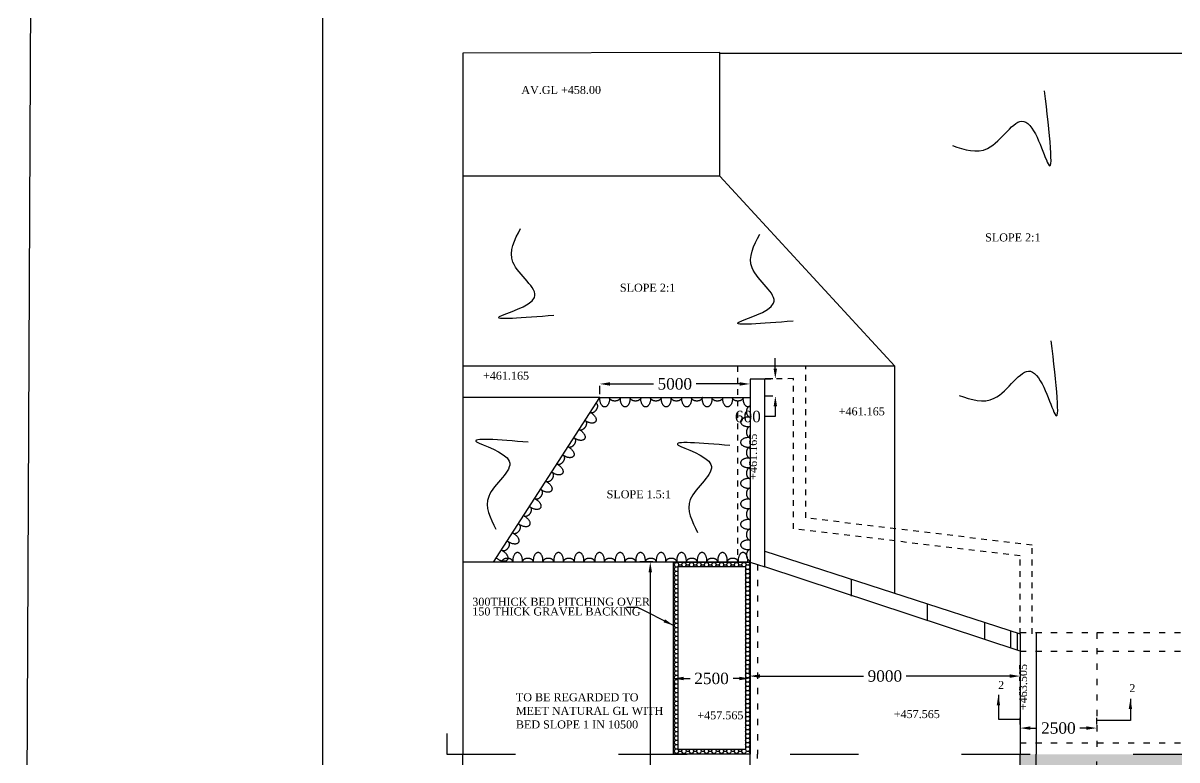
# Model space of a CAD drawing. Header units: inches. Extents: x 221.5 to 296.9, y 45.8 to 97.5.
# Drawn here: x 221.49 to 241.68, y 63.65 to 76.53 of the extents above; entities that cross this region are included whole.
import ezdxf

# ---------------------------------------------------------------- set-up
doc = ezdxf.new("R2010")
doc.units = ezdxf.units.IN
doc.header["$MEASUREMENT"] = 0
doc.linetypes.add('ACAD_ISO03W100', pattern=[30, 12, -18])
for name, color, linetype in [('DIMENSION', 7, 'Continuous'), ('DRAWING', 7, 'Continuous'), ('TEXT', 7, 'Continuous')]:
    doc.layers.add(name, color=color, linetype=linetype)
doc.styles.get("Standard").update_dxf_attribs({"font": 'TIMES_1.TTF', "height": 0.14})
doc.dimstyles.get("Standard").update_dxf_attribs({"dimtxt": 0.2, "dimasz": 0.18, "dimexe": 0.18, "dimexo": 0.0625, "dimgap": 0.09, "dimtad": 0, "dimtih": 1, "dimtoh": 1, "dimdec": 4, "dimzin": 0, "dimdsep": 46, "dimtxsty": 'Standard', "dimcen": 0.09, "dimadec": 0, "dimazin": 0, "dimtfac": 1, "dimtdec": 4, "dimtofl": 0, "dimtmove": 0, "dimatfit": 3, "dimfxl": 0, "dimtolj": 1, "dimtzin": 0, "dimarcsym": 0})
picture_1 = doc.add_image_def('image1.jpg', size_in_pixel=(7220, 4937))

# ---------------------------------------------------------------- blocks, each defined once
blk = doc.blocks.new('*D46')
at = {"layer": 'Defpoints', "color": 0, "transparency": 16777216}
for p in [(231.577, 70.255), (234.21, 70.255), (231.577, 70.224)]:
    blk.add_point(p, dxfattribs=at)
at = {"layer": 'DIMENSION', "color": 0, "lineweight": -2, "transparency": 16777216}
for p, q in [((231.577, 70.193), (231.577, 70.044)), ((231.757, 70.224), (232.52, 70.224)), ((234.03, 70.224), (233.266, 70.224)), ((234.21, 70.193), (234.21, 70.044))]:
    blk.add_line(p, q, dxfattribs=at)
at = {"layer": 'DIMENSION', "color": 0, "transparency": 16777216}
for points in [[(231.757, 70.254), (231.757, 70.194), (231.577, 70.224)], [(234.03, 70.254), (234.03, 70.194), (234.21, 70.224)]]:
    blk.add_solid(points, dxfattribs=at)
at = {"layer": 'DIMENSION', "color": 0, "transparency": 16777216, "insert": (232.893, 70.224), "char_height": 0.2, "attachment_point": 5}
blk.add_mtext('\\A1;5000', dxfattribs=at)
blk = doc.blocks.new('*D47')
at = {"layer": 'Defpoints', "color": 0, "transparency": 16777216}
for p in [(234.668, 70.312), (234.651, 70.013), (234.668, 70.013)]:
    blk.add_point(p, dxfattribs=at)
at = {"layer": 'DIMENSION', "color": 0, "lineweight": -2, "transparency": 16777216}
for p, q in [((234.651, 70.492), (234.651, 70.672)), ((234.606, 70.312), (234.471, 70.312)), ((234.606, 70.013), (234.471, 70.013)), ((234.651, 69.833), (234.651, 69.653)), ((234.651, 69.653), (234.471, 69.653))]:
    blk.add_line(p, q, dxfattribs=at)
at = {"layer": 'DIMENSION', "color": 0, "transparency": 16777216}
for points in [[(234.621, 70.492), (234.681, 70.492), (234.651, 70.312)], [(234.621, 69.833), (234.681, 69.833), (234.651, 70.013)]]:
    blk.add_solid(points, dxfattribs=at)
at = {"layer": 'DIMENSION', "color": 0, "transparency": 16777216, "insert": (234.171, 69.653), "char_height": 0.2, "attachment_point": 5}
blk.add_mtext('\\A1;600', dxfattribs=at)
blk = doc.blocks.new('*D48')
at = {"layer": 'Defpoints', "color": 0, "transparency": 16777216}
for p in [(232.869, 65.093), (234.202, 65.108), (234.202, 65.074)]:
    blk.add_point(p, dxfattribs=at)
at = {"layer": 'DIMENSION', "color": 0, "lineweight": -2, "transparency": 16777216}
for p, q in [((232.869, 65.03), (232.869, 64.894)), ((233.049, 65.074), (233.159, 65.074)), ((234.022, 65.074), (233.913, 65.074)), ((234.202, 65.045), (234.202, 64.894))]:
    blk.add_line(p, q, dxfattribs=at)
at = {"layer": 'DIMENSION', "color": 0, "transparency": 16777216}
for points in [[(233.049, 65.104), (233.049, 65.044), (232.869, 65.074)], [(234.022, 65.104), (234.022, 65.044), (234.202, 65.074)]]:
    blk.add_solid(points, dxfattribs=at)
at = {"layer": 'DIMENSION', "color": 0, "transparency": 16777216, "insert": (233.536, 65.074), "char_height": 0.2, "attachment_point": 5}
blk.add_mtext('\\A1;2500', dxfattribs=at)
blk = doc.blocks.new('*D49')
at = {"layer": 'Defpoints', "color": 0, "transparency": 16777216}
for p in [(232.569, 67.111), (232.464, 60.32), (232.569, 60.32)]:
    blk.add_point(p, dxfattribs=at)
at = {"layer": 'DIMENSION', "color": 0, "lineweight": -2, "transparency": 16777216}
for p, q in [((232.507, 67.111), (232.284, 67.111)), ((232.464, 66.931), (232.464, 63.32)), ((232.464, 60.5), (232.464, 62.936)), ((232.506, 60.32), (232.284, 60.32))]:
    blk.add_line(p, q, dxfattribs=at)
at = {"layer": 'DIMENSION', "color": 0, "transparency": 16777216}
for points in [[(232.434, 66.931), (232.494, 66.931), (232.464, 67.111)], [(232.434, 60.5), (232.494, 60.5), (232.464, 60.32)]]:
    blk.add_solid(points, dxfattribs=at)
at = {"layer": 'DIMENSION', "color": 0, "transparency": 16777216, "insert": (232.464, 63.128), "char_height": 0.2, "attachment_point": 5}
blk.add_mtext('\\A1;12500', dxfattribs=at)
blk = doc.blocks.new('*D50')
at = {"layer": 'Defpoints', "color": 0, "transparency": 16777216}
for p in [(234.202, 65.078), (238.932, 65.116), (238.932, 65.116)]:
    blk.add_point(p, dxfattribs=at)
at = {"layer": 'DIMENSION', "color": 0, "lineweight": -2, "transparency": 16777216}
for p, q in [((234.202, 65.14), (234.202, 65.296)), ((238.932, 65.178), (238.932, 65.296)), ((234.382, 65.116), (236.193, 65.116)), ((238.752, 65.116), (236.941, 65.116))]:
    blk.add_line(p, q, dxfattribs=at)
at = {"layer": 'DIMENSION', "color": 0, "transparency": 16777216}
for points in [[(234.382, 65.146), (234.382, 65.086), (234.202, 65.116)], [(238.752, 65.146), (238.752, 65.086), (238.932, 65.116)]]:
    blk.add_solid(points, dxfattribs=at)
at = {"layer": 'DIMENSION', "color": 0, "transparency": 16777216, "insert": (236.567, 65.116), "char_height": 0.2, "attachment_point": 5}
blk.add_mtext('\\A1;9000', dxfattribs=at)
blk = doc.blocks.new('*D51')
at = {"layer": 'Defpoints', "color": 0, "transparency": 16777216}
for p in [(238.932, 64.207), (240.272, 64.207), (240.272, 64.207)]:
    blk.add_point(p, dxfattribs=at)
at = {"layer": 'DIMENSION', "color": 0, "lineweight": -2, "transparency": 16777216}
for p, q in [((238.932, 64.27), (238.932, 64.387)), ((240.272, 64.27), (240.272, 64.387)), ((239.112, 64.207), (239.225, 64.207)), ((240.092, 64.207), (239.979, 64.207))]:
    blk.add_line(p, q, dxfattribs=at)
at = {"layer": 'DIMENSION', "color": 0, "transparency": 16777216}
for points in [[(239.112, 64.237), (239.112, 64.177), (238.932, 64.207)], [(240.092, 64.237), (240.092, 64.177), (240.272, 64.207)]]:
    blk.add_solid(points, dxfattribs=at)
at = {"layer": 'DIMENSION', "color": 0, "transparency": 16777216, "insert": (239.602, 64.207), "char_height": 0.2, "attachment_point": 5}
blk.add_mtext('\\A1;2500', dxfattribs=at)

msp = doc.modelspace()

# ---------------------------------------------------------------- hatches: boundary and pattern name
at = {"layer": 'DRAWING'}
h = msp.add_hatch(dxfattribs=at)
h.set_pattern_fill('AR-CONC', color=256, scale=0.05, style=0)
h.set_pattern_definition([(50, (0, 0), (0.3586301, -0.03137607), [0.0375, -0.4125]), (355, (0, 0), (-0.06937567, 0.37609607), [0.03, -0.33]), (100.4514, (0.0299, -0.0026), (0.2892547, 0.34471977), [0.0318701, -0.35057106]), (46.1842, (0, 0.1), (0.5336205, -0.0827595), [0.05625, -0.61875]), (96.6356, (0.04447, 0.0931), (0.4673314, 0.4870589), [0.0478051, -0.5258565]), (351.1842, (0, 0.1), (0.467331, 0.4870593), [0.045, -0.495]), (21, (0.05, 0.075), (0.29845353, -0.20130945), [0.0375, -0.4125]), (326, (0.05, 0.075), (0.12165767, 0.362575), [0.03, -0.33]), (71.4514, (0.07487, 0.05822), (0.4201113, 0.16126525), [0.0318701, -0.35057106]), (37.5, (0, 0), (0.00607993, 0.16644693), [0, -0.326, 0, -0.335, 0, -0.33125]), (7.5, (0, 0), (0.13153477, 0.19720586), [0, -0.191, 0, -0.3185, 0, -0.12625]), (327.5, (-0.1115, 0), (0.26691122, -0.011277436), [0, -0.125, 0, -0.39, 0, -0.5175]), (317.5, (-0.1615, 0), (0.29159308, 0.0500525), [0, -0.1625, 0, -0.259, 0, -0.3675])])
h.paths.add_polyline_path([(238.93173, 61.64773), (234.47003, 60.19862), (234.47003, 57.19182), (234.97017, 57.18318), (234.97017, 59.8083), (238.93173, 60.28427)])
h.paths.add_polyline_path([(238.93173, 61.64773), (238.93173, 61.94577), (234.47003, 60.47513), (234.47003, 60.19862)])
h.paths.add_polyline_path([(234.47003, 60.47513), (234.20989, 60.38954), (234.20989, 57.19182), (234.47003, 57.19182)])
h.paths.add_polyline_path([(240.27163, 61.94577), (239.21112, 61.94577), (239.21112, 61.62455), (240.27163, 61.62455)])
h.paths.add_polyline_path([(239.21112, 61.94577), (238.93173, 61.94577), (238.93173, 61.64773), (238.93173, 61.62455), (239.21112, 61.62455)])
h.paths.add_polyline_path([(255.06076, 61.94577), (240.27163, 61.94577), (240.27163, 61.62455), (255.06076, 61.62455)])
h.paths.add_polyline_path([(255.06076, 63.7501), (240.27163, 63.7501), (240.27163, 63.55043), (255.06076, 63.55043)])
h.paths.add_polyline_path([(240.27163, 63.7501), (239.21112, 63.7501), (239.21112, 63.55043), (240.27163, 63.55043)])
h.paths.add_polyline_path([(239.21112, 63.7501), (238.93173, 63.7501), (238.93173, 63.55043), (239.21112, 63.55043)])

# ---------------------------------------------------------------- linework, layer by layer
at = {"layer": 'DIMENSION'}
msp.add_lwpolyline([(226.739, 96.58644), (292.83485, 96.58644), (292.83485, 48.2), (226.739, 48.2)], close=True, dxfattribs=at)
at = {"layer": 'DRAWING', "linetype": 'ACAD_ISO03W100', "ltscale": 0.005}
for p, q in [((235.18315, 67.88082), (235.18315, 70.53372)), ((239.1447, 67.40486), (235.18315, 67.88082)), ((239.1447, 65.85247), (239.1447, 67.40486))]:
    msp.add_line(p, q, dxfattribs=at)
at = {"layer": 'DRAWING'}
for p, q in [((232.86927, 63.7501), (232.86927, 67.11066)), ((232.86927, 67.11066), (234.211, 67.11066)), ((232.86927, 67.06284), (232.88125, 67.06284)), ((232.88125, 67.06284), (232.90312, 67.10073)), ((232.90312, 67.02495), (232.88125, 67.06284)), ((232.88125, 66.98707), (232.90312, 67.02495)), ((232.90312, 67.10073), (232.89739, 67.11066)), ((232.90312, 67.10073), (232.94687, 67.10073)), ((232.90312, 67.02495), (232.94687, 67.02495)), ((232.94687, 67.10073), (232.95261, 67.11066)), ((232.96875, 67.06284), (232.94687, 67.10073)), ((232.94687, 67.02495), (232.9495, 67.0295)), ((232.9495, 67.02041), (232.94687, 67.02495)), ((232.95004, 67.03044), (232.96875, 67.06284)), ((232.96875, 67.06284), (233.0125, 67.06284)), ((233.0125, 67.06284), (233.03437, 67.10073)), ((233.03121, 67.03044), (233.0125, 67.06284)), ((233.03437, 67.10073), (233.02864, 67.11066)), ((233.03438, 67.10073), (233.07812, 67.10073)), ((233.07812, 67.10073), (233.08386, 67.11066)), ((233.1, 67.06284), (233.07812, 67.10073)), ((233.08129, 67.03044), (233.1, 67.06284)), ((233.1, 67.06284), (233.14375, 67.06284)), ((233.14375, 67.06284), (233.16562, 67.10073)), ((233.16246, 67.03044), (233.14375, 67.06284)), ((233.16562, 67.10073), (233.15989, 67.11066)), ((233.16562, 67.10073), (233.20937, 67.10073)), ((233.20937, 67.10073), (233.21511, 67.11066)), ((233.23125, 67.06284), (233.20937, 67.10073)), ((233.21254, 67.03044), (233.23125, 67.06284)), ((233.23125, 67.06284), (233.275, 67.06284)), ((233.275, 67.06284), (233.29687, 67.10073)), ((233.29371, 67.03044), (233.275, 67.06284)), ((233.29687, 67.10073), (233.29114, 67.11066)), ((233.29687, 67.10073), (233.34062, 67.10073)), ((233.34062, 67.10073), (233.34636, 67.11066)), ((233.3625, 67.06284), (233.34062, 67.10073)), ((233.34379, 67.03044), (233.3625, 67.06284)), ((233.3625, 67.06284), (233.40625, 67.06284)), ((233.40625, 67.06284), (233.42812, 67.10073)), ((233.42496, 67.03044), (233.40625, 67.06284)), ((233.42812, 67.10073), (233.42239, 67.11066)), ((233.42812, 67.10073), (233.47187, 67.10073)), ((233.47187, 67.10073), (233.47761, 67.11066)), ((233.49375, 67.06284), (233.47187, 67.10073)), ((233.47504, 67.03044), (233.49375, 67.06284)), ((233.49375, 67.06284), (233.5375, 67.06284)), ((233.5375, 67.06284), (233.55937, 67.10073)), ((233.55621, 67.03044), (233.5375, 67.06284)), ((233.55937, 67.10073), (233.55364, 67.11066)), ((233.55937, 67.10073), (233.60312, 67.10073)), ((233.60312, 67.10073), (233.60886, 67.11066)), ((233.625, 67.06284), (233.60312, 67.10073)), ((233.60629, 67.03044), (233.625, 67.06284)), ((233.625, 67.06284), (233.66875, 67.06284)), ((233.66875, 67.06284), (233.69062, 67.10073)), ((233.68746, 67.03044), (233.66875, 67.06284)), ((233.69062, 67.10073), (233.68489, 67.11066)), ((233.69062, 67.10073), (233.73437, 67.10073)), ((233.73437, 67.10073), (233.74011, 67.11066)), ((233.75625, 67.06284), (233.73437, 67.10073)), ((233.73754, 67.03044), (233.75625, 67.06284)), ((233.75625, 67.06284), (233.8, 67.06284)), ((233.8, 67.06284), (233.82187, 67.10073)), ((233.81871, 67.03044), (233.8, 67.06284)), ((233.82187, 67.10073), (233.81614, 67.11066)), ((233.82187, 67.10073), (233.86562, 67.10073)), ((233.86562, 67.10073), (233.87136, 67.11066)), ((233.8875, 67.06284), (233.86562, 67.10073)), ((233.86879, 67.03044), (233.8875, 67.06284)), ((233.8875, 67.06284), (233.93125, 67.06284)), ((233.93125, 67.06284), (233.95312, 67.10073)), ((233.94996, 67.03044), (233.93125, 67.06284)), ((233.95312, 67.10073), (233.94739, 67.11066)), ((233.95312, 67.10073), (233.99687, 67.10073)), ((233.99687, 67.10073), (234.00261, 67.11066)), ((234.01875, 67.06284), (233.99687, 67.10073)), ((234.00004, 67.03044), (234.01875, 67.06284)), ((234.01875, 67.06284), (234.0625, 67.06284)), ((234.0625, 67.06284), (234.08437, 67.10073)), ((234.08121, 67.03044), (234.0625, 67.06284)), ((234.08437, 67.10073), (234.07864, 67.11066)), ((234.08437, 67.10073), (234.12812, 67.10073)), ((234.12812, 67.10073), (234.13386, 67.11066)), ((234.15, 67.06284), (234.12812, 67.10073)), ((234.13078, 67.02955), (234.15, 67.06284)), ((234.15, 66.98706), (234.13078, 67.02035)), ((234.15, 67.06284), (234.19375, 67.06284)), ((234.19375, 67.06284), (234.211, 67.09273)), ((234.211, 67.03295), (234.19375, 67.06284)), ((234.19375, 66.98707), (234.211, 67.01695)), ((234.211, 67.10873), (234.20989, 67.11066)), ((234.211, 67.11066), (234.211, 63.7501)), ((232.86927, 66.98706), (232.88125, 66.98706)), ((232.86927, 66.91129), (232.88125, 66.91129)), ((232.86927, 66.83551), (232.88125, 66.83551)), ((232.90312, 66.94918), (232.88125, 66.98706)), ((232.88125, 66.91129), (232.90312, 66.94918)), ((232.90312, 66.8734), (232.88125, 66.91129)), ((232.88125, 66.83551), (232.90312, 66.8734)), ((232.90312, 66.79762), (232.88125, 66.83551)), ((232.88125, 66.75973), (232.90312, 66.79762)), ((232.90312, 66.94918), (232.94687, 66.94918)), ((232.90312, 66.8734), (232.94687, 66.8734)), ((232.90312, 66.79762), (232.94687, 66.79762)), ((232.94687, 66.94918), (232.9495, 66.95372)), ((232.9495, 66.94463), (232.94687, 66.94918)), ((232.94687, 66.8734), (232.9495, 66.87794)), ((232.9495, 66.86886), (232.94687, 66.8734)), ((232.94687, 66.79762), (232.9495, 66.80216)), ((232.9495, 66.79308), (232.94687, 66.79762)), ((234.13078, 66.95378), (234.15, 66.98707)), ((234.15, 66.91129), (234.13078, 66.94458)), ((234.13078, 66.878), (234.15, 66.91129)), ((234.15, 66.83551), (234.13078, 66.8688)), ((234.13078, 66.80222), (234.15, 66.83551)), ((234.15, 66.98706), (234.19375, 66.98706)), ((234.15, 66.91129), (234.19375, 66.91129)), ((234.15, 66.83551), (234.19375, 66.83551)), ((234.211, 66.95718), (234.19375, 66.98706)), ((234.19375, 66.91129), (234.211, 66.94118)), ((234.211, 66.8814), (234.19375, 66.91129)), ((234.19375, 66.83551), (234.211, 66.8654)), ((234.211, 66.80562), (234.19375, 66.83551)), ((232.86927, 66.75973), (232.88125, 66.75973)), ((232.86927, 66.68396), (232.88125, 66.68396)), ((232.86927, 66.60818), (232.88125, 66.60818)), ((232.90312, 66.72184), (232.88125, 66.75973)), ((232.88125, 66.68396), (232.90312, 66.72185)), ((232.90312, 66.64607), (232.88125, 66.68396)), ((232.88125, 66.60818), (232.90312, 66.64607)), ((232.90312, 66.57029), (232.88125, 66.60818)), ((232.90312, 66.72184), (232.94687, 66.72184)), ((232.90312, 66.64607), (232.94687, 66.64607)), ((232.94687, 66.72185), (232.9495, 66.72639)), ((232.9495, 66.7173), (232.94687, 66.72184)), ((232.94687, 66.64607), (232.9495, 66.65061)), ((232.9495, 66.64152), (232.94687, 66.64607)), ((234.15, 66.75973), (234.13078, 66.79302)), ((234.13078, 66.72645), (234.15, 66.75973)), ((234.15, 66.68396), (234.13078, 66.71724)), ((234.13078, 66.65067), (234.15, 66.68396)), ((234.15, 66.60818), (234.13078, 66.64147)), ((234.13078, 66.57489), (234.15, 66.60818)), ((234.15, 66.75973), (234.19375, 66.75973)), ((234.15, 66.68396), (234.19375, 66.68396)), ((234.15, 66.60818), (234.19375, 66.60818)), ((234.19375, 66.75973), (234.211, 66.78962)), ((234.211, 66.72984), (234.19375, 66.75973)), ((234.19375, 66.68396), (234.211, 66.71384)), ((234.211, 66.65407), (234.19375, 66.68396)), ((234.19375, 66.60818), (234.211, 66.63807)), ((234.211, 66.57829), (234.19375, 66.60818)), ((232.86927, 66.5324), (232.88125, 66.5324)), ((232.86927, 66.45662), (232.88125, 66.45662)), ((232.88125, 66.5324), (232.90312, 66.57029)), ((232.90312, 66.49451), (232.88125, 66.5324)), ((232.88125, 66.45662), (232.90312, 66.49451)), ((232.90312, 66.41874), (232.88125, 66.45662)), ((232.88125, 66.38085), (232.90312, 66.41874)), ((232.90312, 66.57029), (232.94687, 66.57029)), ((232.90312, 66.49451), (232.94687, 66.49451)), ((232.90312, 66.41874), (232.94687, 66.41874)), ((232.94687, 66.57029), (232.9495, 66.57483)), ((232.9495, 66.56575), (232.94687, 66.57029)), ((232.94687, 66.49451), (232.9495, 66.49906)), ((232.9495, 66.48997), (232.94687, 66.49451)), ((232.94687, 66.41874), (232.9495, 66.42328)), ((232.9495, 66.41419), (232.94687, 66.41874)), ((234.15, 66.5324), (234.13078, 66.56569)), ((234.13078, 66.49911), (234.15, 66.5324)), ((234.15, 66.45662), (234.13078, 66.48991)), ((234.13078, 66.42334), (234.15, 66.45662)), ((234.15, 66.38085), (234.13078, 66.41413)), ((234.15, 66.5324), (234.19375, 66.5324)), ((234.15, 66.45662), (234.19375, 66.45662)), ((234.19375, 66.5324), (234.211, 66.56229)), ((234.211, 66.50251), (234.19375, 66.5324)), ((234.19375, 66.45662), (234.211, 66.48651)), ((234.211, 66.42674), (234.19375, 66.45662)), ((234.19375, 66.38085), (234.211, 66.41073)), ((232.86927, 66.38085), (232.88125, 66.38085)), ((232.86927, 66.30507), (232.88125, 66.30507)), ((232.86927, 66.22929), (232.88125, 66.22929)), ((232.90312, 66.34296), (232.88125, 66.38085)), ((232.88125, 66.30507), (232.90312, 66.34296)), ((232.90312, 66.26718), (232.88125, 66.30507)), ((232.88125, 66.22929), (232.90312, 66.26718)), ((232.90312, 66.1914), (232.88125, 66.22929)), ((232.90312, 66.34296), (232.94687, 66.34296)), ((232.90312, 66.26718), (232.94687, 66.26718)), ((232.94687, 66.34296), (232.9495, 66.3475)), ((232.9495, 66.33842), (232.94687, 66.34296)), ((232.94687, 66.26718), (232.9495, 66.27172)), ((232.9495, 66.26264), (232.94687, 66.26718)), ((232.94687, 66.1914), (232.9495, 66.19595)), ((234.13078, 66.34756), (234.15, 66.38085)), ((234.15, 66.30507), (234.13078, 66.33836)), ((234.13078, 66.27178), (234.15, 66.30507)), ((234.15, 66.22929), (234.13078, 66.26258)), ((234.13078, 66.196), (234.15, 66.22929)), ((234.15, 66.38085), (234.19375, 66.38085)), ((234.15, 66.30507), (234.19375, 66.30507)), ((234.15, 66.22929), (234.19375, 66.22929)), ((234.211, 66.35096), (234.19375, 66.38085)), ((234.19375, 66.30507), (234.211, 66.33496)), ((234.211, 66.27518), (234.19375, 66.30507)), ((234.19375, 66.22929), (234.211, 66.25918)), ((234.211, 66.1994), (234.19375, 66.22929)), ((232.86927, 66.15352), (232.88125, 66.15352)), ((232.86927, 66.07774), (232.88125, 66.07774)), ((232.86927, 66.00196), (232.88125, 66.00196)), ((232.88125, 66.15352), (232.90312, 66.1914)), ((232.90312, 66.11563), (232.88125, 66.15352)), ((232.88125, 66.07774), (232.90312, 66.11563)), ((232.90312, 66.03985), (232.88125, 66.07774)), ((232.88125, 66.00196), (232.90312, 66.03985)), ((232.90312, 65.96407), (232.88125, 66.00196)), ((232.90312, 66.1914), (232.94687, 66.1914)), ((232.90312, 66.11563), (232.94687, 66.11563)), ((232.90312, 66.03985), (232.94687, 66.03985)), ((232.9495, 66.18686), (232.94687, 66.1914)), ((232.94687, 66.11563), (232.9495, 66.12017)), ((232.9495, 66.11108), (232.94687, 66.11563)), ((232.94687, 66.03985), (232.9495, 66.04439)), ((232.9495, 66.03531), (232.94687, 66.03985)), ((234.15, 66.15352), (234.13078, 66.1868)), ((234.13078, 66.12023), (234.15, 66.15352)), ((234.15, 66.07774), (234.13078, 66.11103)), ((234.13078, 66.04445), (234.15, 66.07774)), ((234.15, 66.00196), (234.13078, 66.03525)), ((234.13078, 65.96867), (234.15, 66.00196)), ((234.15, 66.15352), (234.19375, 66.15352)), ((234.15, 66.07774), (234.19375, 66.07774)), ((234.15, 66.00196), (234.19375, 66.00196)), ((234.19375, 66.15352), (234.211, 66.1834)), ((234.211, 66.12363), (234.19375, 66.15352)), ((234.19375, 66.07774), (234.211, 66.10763)), ((234.211, 66.04785), (234.19375, 66.07774)), ((234.19375, 66.00196), (234.211, 66.03185)), ((234.211, 65.97207), (234.19375, 66.00196)), ((232.86927, 65.92618), (232.88125, 65.92618)), ((232.86927, 65.85041), (232.88125, 65.85041)), ((232.88125, 65.92618), (232.90312, 65.96407)), ((232.90312, 65.88829), (232.88125, 65.92618)), ((232.88125, 65.85041), (232.90312, 65.8883)), ((232.90312, 65.81252), (232.88125, 65.85041)), ((232.88125, 65.77463), (232.90312, 65.81252)), ((232.90312, 65.96407), (232.94687, 65.96407)), ((232.90312, 65.88829), (232.94687, 65.88829)), ((232.90312, 65.81252), (232.94687, 65.81252)), ((232.94687, 65.96407), (232.9495, 65.96862)), ((232.9495, 65.95953), (232.94687, 65.96407)), ((232.94687, 65.8883), (232.9495, 65.89284)), ((232.9495, 65.88375), (232.94687, 65.88829)), ((232.94687, 65.81252), (232.9495, 65.81706)), ((232.9495, 65.80797), (232.94687, 65.81252)), ((234.15, 65.92618), (234.13078, 65.95947)), ((234.13078, 65.8929), (234.15, 65.92618)), ((234.15, 65.85041), (234.13078, 65.88369)), ((234.13078, 65.81712), (234.15, 65.85041)), ((234.15, 65.77463), (234.13078, 65.80792)), ((234.15, 65.92618), (234.19375, 65.92618)), ((234.15, 65.85041), (234.19375, 65.85041)), ((234.19375, 65.92618), (234.211, 65.95607)), ((234.211, 65.8963), (234.19375, 65.92618)), ((234.19375, 65.85041), (234.211, 65.88029)), ((234.211, 65.82052), (234.19375, 65.85041)), ((234.19375, 65.77463), (234.211, 65.80452)), ((232.86927, 65.77463), (232.88125, 65.77463)), ((232.86927, 65.69885), (232.88125, 65.69885)), ((232.86927, 65.62307), (232.88125, 65.62307)), ((232.90312, 65.73674), (232.88125, 65.77463)), ((232.88125, 65.69885), (232.90312, 65.73674)), ((232.90312, 65.66096), (232.88125, 65.69885)), ((232.88125, 65.62308), (232.90312, 65.66096)), ((232.90312, 65.58519), (232.88125, 65.62307)), ((232.90312, 65.73674), (232.94687, 65.73674)), ((232.90312, 65.66096), (232.94687, 65.66096)), ((232.94687, 65.73674), (232.9495, 65.74128)), ((232.9495, 65.7322), (232.94687, 65.73674)), ((232.94687, 65.66096), (232.9495, 65.66551)), ((232.9495, 65.65642), (232.94687, 65.66096)), ((232.94687, 65.58519), (232.9495, 65.58973)), ((234.13078, 65.74134), (234.15, 65.77463)), ((234.15, 65.69885), (234.13078, 65.73214)), ((234.13078, 65.66556), (234.15, 65.69885)), ((234.15, 65.62307), (234.13078, 65.65636)), ((234.13078, 65.58979), (234.15, 65.62308)), ((234.15, 65.77463), (234.19375, 65.77463)), ((234.15, 65.69885), (234.19375, 65.69885)), ((234.15, 65.62307), (234.19375, 65.62307)), ((234.211, 65.74474), (234.19375, 65.77463)), ((234.19375, 65.69885), (234.211, 65.72874)), ((234.211, 65.66896), (234.19375, 65.69885)), ((234.19375, 65.62308), (234.211, 65.65296)), ((234.211, 65.59319), (234.19375, 65.62307)), ((232.86927, 65.5473), (232.88125, 65.5473)), ((232.86927, 65.47152), (232.88125, 65.47152)), ((232.86927, 65.39574), (232.88125, 65.39574)), ((232.88125, 65.5473), (232.90312, 65.58519)), ((232.90312, 65.50941), (232.88125, 65.5473)), ((232.88125, 65.47152), (232.90312, 65.50941)), ((232.90312, 65.43363), (232.88125, 65.47152)), ((232.88125, 65.39574), (232.90312, 65.43363)), ((232.90312, 65.35785), (232.88125, 65.39574)), ((232.90312, 65.58519), (232.94687, 65.58519)), ((232.90312, 65.50941), (232.94687, 65.50941)), ((232.90312, 65.43363), (232.94687, 65.43363)), ((232.9495, 65.58064), (232.94687, 65.58519)), ((232.94687, 65.50941), (232.9495, 65.51395)), ((232.9495, 65.50487), (232.94687, 65.50941)), ((232.94687, 65.43363), (232.9495, 65.43817)), ((232.9495, 65.42909), (232.94687, 65.43363)), ((234.15, 65.5473), (234.13078, 65.58059)), ((234.13078, 65.51401), (234.15, 65.5473)), ((234.15, 65.47152), (234.13078, 65.50481)), ((234.13078, 65.43823), (234.15, 65.47152)), ((234.15, 65.39574), (234.13078, 65.42903)), ((234.13078, 65.36246), (234.15, 65.39574)), ((234.15, 65.5473), (234.19375, 65.5473)), ((234.15, 65.47152), (234.19375, 65.47152)), ((234.15, 65.39574), (234.19375, 65.39574)), ((234.19375, 65.5473), (234.211, 65.57719)), ((234.211, 65.51741), (234.19375, 65.5473)), ((234.19375, 65.47152), (234.211, 65.50141)), ((234.211, 65.44163), (234.19375, 65.47152)), ((234.19375, 65.39574), (234.211, 65.42563)), ((234.211, 65.36585), (234.19375, 65.39574)), ((232.86927, 65.31997), (232.88125, 65.31997)), ((232.86927, 65.24419), (232.88125, 65.24419)), ((232.88125, 65.31997), (232.90312, 65.35786)), ((232.90312, 65.28208), (232.88125, 65.31997)), ((232.88125, 65.24419), (232.90312, 65.28208)), ((232.90312, 65.2063), (232.88125, 65.24419)), ((232.88125, 65.16841), (232.90312, 65.2063)), ((232.90312, 65.35785), (232.94687, 65.35785)), ((232.90312, 65.28208), (232.94687, 65.28208)), ((232.90312, 65.2063), (232.94687, 65.2063)), ((232.94687, 65.35786), (232.9495, 65.3624)), ((232.9495, 65.35331), (232.94687, 65.35785)), ((232.94687, 65.28208), (232.9495, 65.28662)), ((232.9495, 65.27753), (232.94687, 65.28208)), ((232.94687, 65.2063), (232.9495, 65.21084)), ((232.9495, 65.20176), (232.94687, 65.2063)), ((234.15, 65.31997), (234.13078, 65.35325)), ((234.13078, 65.28668), (234.15, 65.31997)), ((234.15, 65.24419), (234.13078, 65.27748)), ((234.13078, 65.2109), (234.15, 65.24419)), ((234.15, 65.16841), (234.13078, 65.2017)), ((234.15, 65.31997), (234.19375, 65.31997)), ((234.15, 65.24419), (234.19375, 65.24419)), ((234.19375, 65.31997), (234.211, 65.34985)), ((234.211, 65.29008), (234.19375, 65.31997)), ((234.19375, 65.24419), (234.211, 65.27408)), ((234.211, 65.2143), (234.19375, 65.24419)), ((234.19375, 65.16841), (234.211, 65.1983)), ((232.86927, 65.16841), (232.88125, 65.16841)), ((232.86927, 65.09263), (232.88125, 65.09263)), ((232.86927, 65.01686), (232.88125, 65.01686)), ((232.90312, 65.13052), (232.88125, 65.16841)), ((232.88125, 65.09263), (232.90312, 65.13052)), ((232.90312, 65.05475), (232.88125, 65.09263)), ((232.88125, 65.01686), (232.90312, 65.05475)), ((232.90312, 64.97897), (232.88125, 65.01686)), ((232.90312, 65.13052), (232.94687, 65.13052)), ((232.90312, 65.05475), (232.94687, 65.05475)), ((232.94687, 65.13052), (232.9495, 65.13507)), ((232.9495, 65.12598), (232.94687, 65.13052)), ((232.94687, 65.05475), (232.9495, 65.05929)), ((232.9495, 65.0502), (232.94687, 65.05475)), ((232.94687, 64.97897), (232.9495, 64.98351)), ((234.13078, 65.13512), (234.15, 65.16841)), ((234.15, 65.09263), (234.13078, 65.12592)), ((234.13078, 65.05935), (234.15, 65.09263)), ((234.15, 65.01686), (234.13078, 65.05014)), ((234.13078, 64.98357), (234.15, 65.01686)), ((234.15, 65.16841), (234.19375, 65.16841)), ((234.15, 65.09263), (234.19375, 65.09263)), ((234.15, 65.01686), (234.19375, 65.01686)), ((234.211, 65.13852), (234.19375, 65.16841)), ((234.19375, 65.09263), (234.211, 65.12252)), ((234.211, 65.06275), (234.19375, 65.09263)), ((234.19375, 65.01686), (234.211, 65.04674)), ((234.211, 64.98697), (234.19375, 65.01686)), ((232.86927, 64.94108), (232.88125, 64.94108)), ((232.86927, 64.8653), (232.88125, 64.8653)), ((232.86927, 64.78953), (232.88125, 64.78953)), ((232.88125, 64.94108), (232.90312, 64.97897)), ((232.90312, 64.90319), (232.88125, 64.94108)), ((232.88125, 64.8653), (232.90312, 64.90319)), ((232.90312, 64.82741), (232.88125, 64.8653)), ((232.88125, 64.78953), (232.90312, 64.82741)), ((232.90312, 64.75164), (232.88125, 64.78953)), ((232.90312, 64.97897), (232.94687, 64.97897)), ((232.90312, 64.90319), (232.94687, 64.90319)), ((232.90312, 64.82741), (232.94687, 64.82741)), ((232.9495, 64.97443), (232.94687, 64.97897)), ((232.94687, 64.90319), (232.9495, 64.90773)), ((232.9495, 64.89865), (232.94687, 64.90319)), ((232.94687, 64.82741), (232.9495, 64.83196)), ((232.9495, 64.82287), (232.94687, 64.82741)), ((234.15, 64.94108), (234.13078, 64.97437)), ((234.13078, 64.90779), (234.15, 64.94108)), ((234.15, 64.8653), (234.13078, 64.89859)), ((234.13078, 64.83201), (234.15, 64.8653)), ((234.15, 64.78953), (234.13078, 64.82281)), ((234.13078, 64.75624), (234.15, 64.78953)), ((234.15, 64.94108), (234.19375, 64.94108)), ((234.15, 64.8653), (234.19375, 64.8653)), ((234.15, 64.78953), (234.19375, 64.78953)), ((234.19375, 64.94108), (234.211, 64.97097)), ((234.211, 64.91119), (234.19375, 64.94108)), ((234.19375, 64.8653), (234.211, 64.89519)), ((234.211, 64.83541), (234.19375, 64.8653)), ((234.19375, 64.78953), (234.211, 64.81941)), ((234.211, 64.75964), (234.19375, 64.78953)), ((232.86927, 64.71375), (232.88125, 64.71375)), ((232.86927, 64.63797), (232.88125, 64.63797)), ((232.88125, 64.71375), (232.90312, 64.75164)), ((232.90312, 64.67586), (232.88125, 64.71375)), ((232.88125, 64.63797), (232.90312, 64.67586)), ((232.90312, 64.60008), (232.88125, 64.63797)), ((232.88125, 64.56219), (232.90312, 64.60008)), ((232.90312, 64.75164), (232.94687, 64.75164)), ((232.90312, 64.67586), (232.94687, 64.67586)), ((232.90312, 64.60008), (232.94687, 64.60008)), ((232.94687, 64.75164), (232.9495, 64.75618)), ((232.9495, 64.74709), (232.94687, 64.75164)), ((232.94687, 64.67586), (232.9495, 64.6804)), ((232.9495, 64.67132), (232.94687, 64.67586)), ((232.94687, 64.60008), (232.9495, 64.60463)), ((232.9495, 64.59554), (232.94687, 64.60008)), ((234.15, 64.71375), (234.13078, 64.74704)), ((234.13078, 64.68046), (234.15, 64.71375)), ((234.15, 64.63797), (234.13078, 64.67126)), ((234.13078, 64.60468), (234.15, 64.63797)), ((234.15, 64.56219), (234.13078, 64.59548)), ((234.15, 64.71375), (234.19375, 64.71375)), ((234.15, 64.63797), (234.19375, 64.63797)), ((234.19375, 64.71375), (234.211, 64.74364)), ((234.211, 64.68386), (234.19375, 64.71375)), ((234.19375, 64.63797), (234.211, 64.66786)), ((234.211, 64.60808), (234.19375, 64.63797)), ((234.19375, 64.56219), (234.211, 64.59208)), ((232.86927, 64.56219), (232.88125, 64.56219)), ((232.86927, 64.48642), (232.88125, 64.48642)), ((232.86927, 64.41064), (232.88125, 64.41064)), ((232.90312, 64.5243), (232.88125, 64.56219)), ((232.88125, 64.48642), (232.90312, 64.52431)), ((232.90312, 64.44853), (232.88125, 64.48642)), ((232.88125, 64.41064), (232.90312, 64.44853)), ((232.90312, 64.37275), (232.88125, 64.41064)), ((232.90312, 64.5243), (232.94687, 64.5243)), ((232.90312, 64.44853), (232.94687, 64.44853)), ((232.94687, 64.52431), (232.9495, 64.52885)), ((232.9495, 64.51976), (232.94687, 64.5243)), ((232.94687, 64.44853), (232.9495, 64.45307)), ((232.9495, 64.44398), (232.94687, 64.44853)), ((232.94687, 64.37275), (232.9495, 64.37729)), ((234.13078, 64.52891), (234.15, 64.56219)), ((234.15, 64.48642), (234.13078, 64.5197)), ((234.13078, 64.45313), (234.15, 64.48642)), ((234.15, 64.41064), (234.13078, 64.44393)), ((234.13078, 64.37735), (234.15, 64.41064)), ((234.15, 64.56219), (234.19375, 64.56219)), ((234.15, 64.48642), (234.19375, 64.48642)), ((234.15, 64.41064), (234.19375, 64.41064)), ((234.211, 64.53231), (234.19375, 64.56219)), ((234.19375, 64.48642), (234.211, 64.5163)), ((234.211, 64.45653), (234.19375, 64.48642)), ((234.19375, 64.41064), (234.211, 64.44053)), ((234.211, 64.38075), (234.19375, 64.41064)), ((232.86927, 64.33486), (232.88125, 64.33486)), ((232.86927, 64.25908), (232.88125, 64.25908)), ((232.86927, 64.18331), (232.88125, 64.18331)), ((232.88125, 64.33486), (232.90312, 64.37275)), ((232.90312, 64.29697), (232.88125, 64.33486)), ((232.88125, 64.25909), (232.90312, 64.29697)), ((232.90312, 64.2212), (232.88125, 64.25908)), ((232.88125, 64.18331), (232.90312, 64.2212)), ((232.90312, 64.14542), (232.88125, 64.18331)), ((232.90312, 64.37275), (232.94687, 64.37275)), ((232.90312, 64.29697), (232.94687, 64.29697)), ((232.90312, 64.2212), (232.94687, 64.2212)), ((232.9495, 64.36821), (232.94687, 64.37275)), ((232.94687, 64.29697), (232.9495, 64.30152)), ((232.9495, 64.29243), (232.94687, 64.29697)), ((232.94687, 64.2212), (232.9495, 64.22574)), ((232.9495, 64.21665), (232.94687, 64.2212)), ((234.15, 64.33486), (234.13078, 64.36815)), ((234.13078, 64.30157), (234.15, 64.33486)), ((234.15, 64.25908), (234.13078, 64.29237)), ((234.13078, 64.2258), (234.15, 64.25909)), ((234.15, 64.18331), (234.13078, 64.2166)), ((234.13078, 64.15002), (234.15, 64.18331)), ((234.15, 64.33486), (234.19375, 64.33486)), ((234.15, 64.25908), (234.19375, 64.25908)), ((234.15, 64.18331), (234.19375, 64.18331)), ((234.19375, 64.33486), (234.211, 64.36475)), ((234.211, 64.30497), (234.19375, 64.33486)), ((234.19375, 64.25909), (234.211, 64.28897)), ((234.211, 64.2292), (234.19375, 64.25908)), ((234.19375, 64.18331), (234.211, 64.2132)), ((234.211, 64.15342), (234.19375, 64.18331)), ((232.86927, 64.10753), (232.88125, 64.10753)), ((232.86927, 64.03175), (232.88125, 64.03175)), ((232.88125, 64.10753), (232.90312, 64.14542)), ((232.90312, 64.06964), (232.88125, 64.10753)), ((232.88125, 64.03175), (232.90312, 64.06964)), ((232.90312, 63.99386), (232.88125, 64.03175)), ((232.88125, 63.95598), (232.90312, 63.99387)), ((232.90312, 64.14542), (232.94687, 64.14542)), ((232.90312, 64.06964), (232.94687, 64.06964)), ((232.90312, 63.99386), (232.94687, 63.99386)), ((232.94687, 64.14542), (232.9495, 64.14996)), ((232.9495, 64.14088), (232.94687, 64.14542)), ((232.94687, 64.06964), (232.9495, 64.07418)), ((232.9495, 64.0651), (232.94687, 64.06964)), ((232.94687, 63.99387), (232.9495, 63.99841)), ((232.9495, 63.98932), (232.94687, 63.99386)), ((234.15, 64.10753), (234.13078, 64.14082)), ((234.13078, 64.07424), (234.15, 64.10753)), ((234.15, 64.03175), (234.13078, 64.06504)), ((234.13078, 63.99847), (234.15, 64.03175)), ((234.15, 63.95598), (234.13078, 63.98926)), ((234.15, 64.10753), (234.19375, 64.10753)), ((234.15, 64.03175), (234.19375, 64.03175)), ((234.19375, 64.10753), (234.211, 64.13742)), ((234.211, 64.07764), (234.19375, 64.10753)), ((234.19375, 64.03175), (234.211, 64.06164)), ((234.211, 64.00186), (234.19375, 64.03175)), ((234.19375, 63.95598), (234.211, 63.98586)), ((232.86927, 63.95598), (232.88125, 63.95598)), ((232.86927, 63.8802), (232.88125, 63.8802)), ((232.86927, 63.80442), (232.88125, 63.80442)), ((232.90312, 63.91809), (232.88125, 63.95598)), ((232.88125, 63.8802), (232.90312, 63.91809)), ((232.90312, 63.84231), (232.88125, 63.8802)), ((232.88125, 63.80442), (232.90312, 63.84231)), ((232.90312, 63.76653), (232.88125, 63.80442)), ((232.90312, 63.91809), (232.94687, 63.91809)), ((232.90312, 63.84231), (232.94687, 63.84231)), ((232.94687, 63.91809), (232.9495, 63.92263)), ((232.9495, 63.91354), (232.94687, 63.91809)), ((232.94687, 63.84231), (232.9495, 63.84685)), ((232.9495, 63.83777), (232.94687, 63.84231)), ((232.94687, 63.76653), (232.96875, 63.80442)), ((232.96875, 63.80442), (232.95379, 63.83033)), ((232.96875, 63.80442), (233.0125, 63.80442)), ((233.0125, 63.80442), (233.02745, 63.83033)), ((233.03437, 63.76653), (233.0125, 63.80442)), ((233.07812, 63.76653), (233.1, 63.80442)), ((233.1, 63.80442), (233.08504, 63.83033)), ((233.1, 63.80442), (233.14375, 63.80442)), ((233.14375, 63.80442), (233.1587, 63.83033)), ((233.16562, 63.76653), (233.14375, 63.80442)), ((233.20937, 63.76653), (233.23125, 63.80442)), ((233.23125, 63.80442), (233.21629, 63.83033)), ((233.23125, 63.80442), (233.275, 63.80442)), ((233.275, 63.80442), (233.28995, 63.83033)), ((233.29687, 63.76653), (233.275, 63.80442)), ((233.34062, 63.76653), (233.3625, 63.80442)), ((233.3625, 63.80442), (233.34754, 63.83033)), ((233.3625, 63.80442), (233.40625, 63.80442)), ((233.40625, 63.80442), (233.4212, 63.83033)), ((233.42812, 63.76653), (233.40625, 63.80442)), ((233.47187, 63.76653), (233.49375, 63.80442)), ((233.49375, 63.80442), (233.47879, 63.83033)), ((233.49375, 63.80442), (233.5375, 63.80442)), ((233.5375, 63.80442), (233.55245, 63.83033)), ((233.55937, 63.76653), (233.5375, 63.80442)), ((233.60312, 63.76653), (233.625, 63.80442)), ((233.625, 63.80442), (233.61004, 63.83033)), ((233.625, 63.80442), (233.66875, 63.80442)), ((233.66875, 63.80442), (233.6837, 63.83033)), ((233.69062, 63.76653), (233.66875, 63.80442)), ((233.73437, 63.76653), (233.75625, 63.80442)), ((233.75625, 63.80442), (233.74129, 63.83033)), ((233.75625, 63.80442), (233.8, 63.80442)), ((233.8, 63.80442), (233.81495, 63.83033)), ((233.82187, 63.76653), (233.8, 63.80442)), ((233.86562, 63.76653), (233.8875, 63.80442)), ((233.8875, 63.80442), (233.87254, 63.83033)), ((233.8875, 63.80442), (233.93125, 63.80442)), ((233.93125, 63.80442), (233.9462, 63.83033)), ((233.95312, 63.76653), (233.93125, 63.80442)), ((233.99687, 63.76653), (234.01875, 63.80442)), ((234.01875, 63.80442), (234.00379, 63.83033)), ((234.01875, 63.80442), (234.0625, 63.80442)), ((234.0625, 63.80442), (234.07745, 63.83033)), ((234.08437, 63.76653), (234.0625, 63.80442)), ((234.12812, 63.76653), (234.15, 63.80442)), ((234.13078, 63.92269), (234.15, 63.95598)), ((234.15, 63.8802), (234.13078, 63.91349)), ((234.13078, 63.84691), (234.15, 63.8802)), ((234.15, 63.80442), (234.13078, 63.83771)), ((234.15, 63.95598), (234.19375, 63.95598)), ((234.15, 63.8802), (234.19375, 63.8802)), ((234.15, 63.80442), (234.19375, 63.80442)), ((234.211, 63.92609), (234.19375, 63.95598)), ((234.19375, 63.8802), (234.211, 63.91009)), ((234.211, 63.85031), (234.19375, 63.8802)), ((234.19375, 63.80442), (234.211, 63.83431)), ((234.211, 63.77453), (234.19375, 63.80442)), ((234.211, 63.7501), (232.86927, 63.7501)), ((234.211, 63.7501), (232.86927, 63.7501)), ((232.89364, 63.7501), (232.90312, 63.76653)), ((232.90312, 63.76653), (232.94687, 63.76653)), ((232.95636, 63.7501), (232.94687, 63.76653)), ((233.02489, 63.7501), (233.03437, 63.76653)), ((233.03438, 63.76653), (233.07812, 63.76653)), ((233.08761, 63.7501), (233.07812, 63.76653)), ((233.15614, 63.7501), (233.16562, 63.76653)), ((233.16562, 63.76653), (233.20937, 63.76653)), ((233.21886, 63.7501), (233.20937, 63.76653)), ((233.28739, 63.7501), (233.29687, 63.76653)), ((233.29687, 63.76653), (233.34062, 63.76653)), ((233.35011, 63.7501), (233.34062, 63.76653)), ((233.41864, 63.7501), (233.42812, 63.76653)), ((233.42812, 63.76653), (233.47187, 63.76653)), ((233.48136, 63.7501), (233.47187, 63.76653)), ((233.54989, 63.7501), (233.55937, 63.76653)), ((233.55937, 63.76653), (233.60312, 63.76653)), ((233.61261, 63.7501), (233.60312, 63.76653)), ((233.68114, 63.7501), (233.69062, 63.76653)), ((233.69062, 63.76653), (233.73437, 63.76653)), ((233.74386, 63.7501), (233.73437, 63.76653)), ((233.81239, 63.7501), (233.82187, 63.76653)), ((233.82187, 63.76653), (233.86562, 63.76653)), ((233.87511, 63.7501), (233.86562, 63.76653)), ((233.94364, 63.7501), (233.95312, 63.76653)), ((233.95312, 63.76653), (233.99687, 63.76653)), ((234.00636, 63.7501), (233.99687, 63.76653)), ((234.07489, 63.7501), (234.08437, 63.76653)), ((234.08437, 63.76653), (234.12812, 63.76653)), ((234.13761, 63.7501), (234.12812, 63.76653)), ((234.20614, 63.7501), (234.211, 63.75853))]:
    msp.add_line(p, q, dxfattribs=at)
for points in [[(233.67957, 76.00985), (280.31792, 76.00985), (280.31792, 63.7501), (280.31792, 54.60779), (229.1608, 54.60779), (229.18437, 63.7501)], [(233.67957, 73.8599), (233.67957, 76.0165), (229.18437, 76.00985)], [(229.18437, 76.00985), (229.18437, 63.7501)], [(236.7427, 70.53384), (233.67957, 73.8599), (229.18437, 73.8599)], [(235.18315, 70.53372), (229.18437, 70.53372)], [(236.7427, 66.56344), (236.7427, 70.5205), (236.7427, 70.53384), (235.18315, 70.53384)], [(231.58309, 69.98884), (229.18437, 69.98884)], [(229.72192, 67.11066), (229.18437, 67.11066)], [(235.97984, 66.81121), (235.97997, 66.51337)], [(237.30508, 66.38079), (237.30521, 66.08295)], [(238.30978, 66.05447), (238.30992, 65.75663)], [(238.76379, 65.90701), (238.76393, 65.60917)], [(238.88129, 65.86885), (238.88142, 65.57101)], [(239.21112, 65.87565), (239.21112, 63.7501)], [(238.93173, 65.55443), (238.93173, 63.7501)], [(234.20989, 60.38954), (234.20989, 63.7501)], [(238.93173, 61.94577), (238.93173, 63.7501)], [(239.21112, 61.62455), (239.21112, 63.7501)]]:
    msp.add_lwpolyline(points, dxfattribs=at)
at = {"layer": 'DRAWING', "linetype": 'ACAD_ISO03W100', "ltscale": 0.005}
for points in [[(233.98775, 70.53372), (233.98775, 67.11066)], [(238.93173, 65.85247), (238.93173, 67.21594), (234.97017, 67.6919), (234.97017, 70.31703), (234.47003, 70.30838)]]:
    msp.add_lwpolyline(points, dxfattribs=at)
at = {"layer": 'DRAWING'}
for points in [[(234.20989, 67.11066), (234.47003, 67.02507), (234.47003, 70.30838), (234.20989, 70.30838)], [(234.20989, 67.11066), (229.72192, 67.11066), (231.58309, 69.98884), (234.20989, 69.98884)], [(234.47003, 67.30159), (238.93173, 65.85247), (238.93173, 65.55443), (234.47003, 67.02507)], [(234.13078, 63.83033), (232.9495, 63.83033), (232.9495, 67.03044), (234.13078, 67.03044)]]:
    msp.add_lwpolyline(points, close=True, dxfattribs=at)
at = {"layer": 'DRAWING', "linetype": 'ACAD_ISO03W100', "ltscale": 0.009}
for points in [[(234.33996, 67.06787), (234.33996, 63.7501)], [(238.93173, 65.87565), (269.29548, 65.87565)], [(240.27163, 65.87565), (240.27163, 63.7501)], [(238.93173, 65.55443), (269.29548, 65.55443)], [(238.93173, 63.94977), (269.29548, 63.94977)], [(234.33996, 60.43233), (234.33996, 63.7501)], [(240.27163, 61.62455), (240.27163, 63.7501)]]:
    msp.add_lwpolyline(points, dxfattribs=at)
at = {"layer": 'DRAWING', "linetype": 'ACAD_ISO03W100', "ltscale": 0.1}
msp.add_lwpolyline([(228.90879, 64.11376), (228.90879, 63.7501), (280.53264, 63.7501), (280.53264, 64.10857)], dxfattribs=at)
at = {"layer": 'DRAWING', "linetype": 'ACAD_ISO03W100', "extrusion": (0, 0, -1)}
for centre, major_axis, ratio, start_param, end_param in [((231.46599, 69.80677), (-0.05148, -0.0806), 0.66808712, 3.14159265, 6.28318531), ((231.66692, 69.96407), (0, -0.14065), 0.60115563, 4.53534369, 8.03102693), ((231.84579, 69.98884), (-0.09564, 0), 0.66808712, 3.14159265, 6.28318531), ((232.02526, 69.96407), (0, -0.14065), 0.60115563, 4.53534369, 8.03102693), ((232.20412, 69.98884), (-0.09564, 0), 0.66808712, 3.14159265, 6.28318531), ((232.3836, 69.96407), (0, -0.14065), 0.60115563, 4.53534369, 8.03102693), ((232.56246, 69.98884), (-0.09564, 0), 0.66808712, 3.14159265, 6.28318531), ((232.74193, 69.96407), (0, -0.14065), 0.60115563, 4.53534369, 8.03102693), ((232.9208, 69.98884), (-0.09564, 0), 0.66808712, 3.14159265, 6.28318531), ((233.10027, 69.96407), (0, -0.14065), 0.60115563, 4.53534369, 8.03102693), ((233.27914, 69.98884), (-0.09564, 0), 0.66808712, 3.14159265, 6.28318531), ((233.45861, 69.96407), (0, -0.14065), 0.60115563, 4.53534369, 8.03102693), ((233.63748, 69.98884), (-0.09564, 0), 0.66808712, 3.14159265, 6.28318531), ((233.81695, 69.96407), (0, -0.14065), 0.60115563, 4.53534369, 8.03102693), ((233.99581, 69.98884), (-0.09564, 0), 0.66808712, 3.14159265, 6.28318531), ((234.17528, 69.96407), (0, -0.14065), 0.60115563, 5.86151257, 8.03102693), ((231.39057, 69.6427), (0.11853, -0.07572), 0.60115563, 4.53534369, 8.03102693), ((231.19767, 69.34072), (0.11853, -0.07572), 0.60115563, 4.53534369, 8.03102693), ((231.27308, 69.50479), (-0.05148, -0.0806), 0.66808712, 3.14159265, 6.28318531), ((231.08018, 69.20281), (-0.05148, -0.0806), 0.66808712, 3.14159265, 6.28318531), ((231.00476, 69.03873), (0.11853, -0.07572), 0.60115563, 4.53534369, 8.03102693), ((230.81186, 68.73675), (0.11853, -0.07572), 0.60115563, 4.53534369, 8.03102693), ((230.88727, 68.90082), (-0.05148, -0.0806), 0.66808712, 3.14159265, 6.28318531), ((230.69437, 68.59884), (-0.05148, -0.0806), 0.66808712, 3.14159265, 6.28318531), ((230.61896, 68.43477), (0.11853, -0.07572), 0.60115563, 4.53534369, 8.03102693), ((230.42605, 68.13278), (0.11853, -0.07572), 0.60115563, 4.53534369, 8.03102693), ((230.50147, 68.29686), (-0.05148, -0.0806), 0.66808712, 3.14159265, 6.28318531), ((230.30856, 67.99487), (-0.05148, -0.0806), 0.66808712, 3.14159265, 6.28318531), ((230.23315, 67.8308), (0.11853, -0.07572), 0.60115563, 4.53534369, 8.03102693), ((230.04024, 67.52882), (0.11853, -0.07572), 0.60115563, 4.53534369, 8.03102693), ((230.11566, 67.69289), (-0.05148, -0.0806), 0.66808712, 3.14159265, 6.28318531), ((229.92275, 67.39091), (-0.05148, -0.0806), 0.66808712, 3.14159265, 6.28318531), ((229.84734, 67.22683), (0.11853, -0.07572), 0.60115563, 4.53534369, 8.03102693)]:
    msp.add_ellipse(centre, major_axis=major_axis, ratio=ratio, start_param=start_param, end_param=end_param, dxfattribs=at)
at = {"layer": 'DRAWING', "linetype": 'ACAD_ISO03W100'}
for centre, major_axis, ratio, start_param, end_param in [((234.20989, 69.7401), (0, -0.09564), 0.66808712, 3.14159265, 6.28318531), ((234.18512, 69.56124), (-0.14065, 0), 0.60115563, 4.53534369, 8.03102693), ((234.20989, 69.38176), (0, -0.09564), 0.66808712, 3.14159265, 6.28318531), ((234.18512, 69.2029), (-0.14065, 0), 0.60115563, 4.53534369, 8.03102693), ((234.20989, 69.02343), (0, -0.09564), 0.66808712, 3.14159265, 6.28318531), ((234.18512, 68.84456), (-0.14065, 0), 0.60115563, 4.53534369, 8.03102693), ((234.20989, 68.66509), (0, -0.09564), 0.66808712, 3.14159265, 6.28318531), ((234.18512, 68.48622), (-0.14065, 0), 0.60115563, 4.53534369, 8.03102693), ((234.18512, 68.12788), (-0.14065, 0), 0.60115563, 4.53534369, 8.03102693), ((234.20989, 68.30675), (0, -0.09564), 0.66808712, 3.14159265, 6.28318531), ((234.20989, 67.94841), (0, -0.09564), 0.66808712, 3.14159265, 6.28318531), ((234.18512, 67.76955), (-0.14065, 0), 0.60115563, 4.53534369, 8.03102693), ((234.20989, 67.59008), (0, -0.09564), 0.66808712, 3.14159265, 6.28318531), ((234.18512, 67.41121), (-0.14065, 0), 0.60115563, 4.53534369, 8.03102693), ((230.14402, 67.13543), (0, 0.14065), 0.60115563, 4.53534369, 8.03102693), ((230.50235, 67.13543), (0, 0.14065), 0.60115563, 4.53534369, 8.03102693), ((230.86069, 67.13543), (0, 0.14065), 0.60115563, 4.53534369, 8.03102693), ((231.21903, 67.13543), (0, 0.14065), 0.60115563, 4.53534369, 8.03102693), ((231.57737, 67.13543), (0, 0.14065), 0.60115563, 4.53534369, 8.03102693), ((231.9357, 67.13543), (0, 0.14065), 0.60115563, 4.53534369, 8.03102693), ((232.29404, 67.13543), (0, 0.14065), 0.60115563, 4.53534369, 8.03102693), ((232.65238, 67.13543), (0, 0.14065), 0.60115563, 4.53534369, 8.03102693), ((233.01072, 67.13543), (0, 0.14065), 0.60115563, 4.53534369, 8.03102693), ((233.36905, 67.13543), (0, 0.14065), 0.60115563, 4.53534369, 8.03102693), ((233.72739, 67.13543), (0, 0.14065), 0.60115563, 4.53534369, 8.03102693), ((234.08573, 67.13543), (0, 0.14065), 0.60115563, 4.53534369, 8.03102693), ((234.20989, 67.23174), (0, -0.09564), 0.66808712, 3.14159265, 6.28318531), ((229.96454, 67.11066), (-0.09564, 0), 0.66808712, 3.14159265, 6.28318531), ((230.32288, 67.11066), (-0.09564, 0), 0.66808712, 3.14159265, 6.28318531), ((230.68122, 67.11066), (-0.09564, 0), 0.66808712, 3.14159265, 6.28318531), ((231.03956, 67.11066), (-0.09564, 0), 0.66808712, 3.14159265, 6.28318531), ((231.3979, 67.11066), (-0.09564, 0), 0.66808712, 3.14159265, 6.28318531), ((231.75623, 67.11066), (-0.09564, 0), 0.66808712, 3.14159265, 6.28318531), ((232.11457, 67.11066), (-0.09564, 0), 0.66808712, 3.14159265, 6.28318531), ((232.47291, 67.11066), (-0.09564, 0), 0.66808712, 3.14159265, 6.28318531), ((232.83125, 67.11066), (-0.09564, 0), 0.66808712, 3.14159265, 6.28318531), ((233.18958, 67.11066), (-0.09564, 0), 0.66808712, 3.14159265, 6.28318531), ((233.54792, 67.11066), (-0.09564, 0), 0.66808712, 3.14159265, 6.28318531), ((233.90626, 67.11066), (-0.09564, 0), 0.66808712, 3.14159265, 6.28318531)]:
    msp.add_ellipse(centre, major_axis=major_axis, ratio=ratio, start_param=start_param, end_param=end_param, dxfattribs=at)
at = {"layer": 'DRAWING'}
for points in [[(237.74886, 74.39271), (238.36385, 74.34236), (238.99901, 74.81562), (239.42245, 74.07048), (239.36196, 75.34931)], [(230.77864, 71.42289), (229.82922, 71.405), (230.43829, 71.73599), (230.0621, 72.35326), (230.19645, 72.94368)], [(234.96153, 71.32352), (234.0121, 71.30563), (234.62117, 71.63662), (234.24498, 72.25388), (234.37933, 72.84431)], [(237.86545, 70.02336), (238.48045, 69.97301), (239.1156, 70.44627), (239.53904, 69.70113), (239.47855, 70.97996)], [(230.33063, 69.20483), (229.42575, 69.21189), (229.99837, 68.87298), (229.63783, 68.2587), (229.76507, 67.68474)], [(233.85756, 69.14788), (232.95268, 69.15494), (233.5253, 68.81603), (233.16476, 68.20175), (233.292, 67.62778)]]:
    msp.add_spline(points, degree=3, dxfattribs=at)

# ---------------------------------------------------------------- texts
at = {"layer": 'DIMENSION'}
for s, p in [('AV.GL +458.00', (230.20937, 75.29426)), ('SLOPE 2:1', (238.32049, 72.71608)), ('SLOPE 2:1', (231.93275, 71.8368)), ('+461.165', (229.53799, 70.29916)), ('+461.165', (235.75928, 69.67493)), ('SLOPE 1.5:1', (231.70071, 68.22524)), ('2', (238.54727, 64.89071)), ('TO BE REGARDED TO ', (230.11394, 64.67589)), ('2', (240.84322, 64.83568)), ('MEET NATURAL GL WITH', (230.11394, 64.43819)), ('+457.565', (233.28697, 64.36103)), ('+457.565', (236.72214, 64.38159)), ('BED SLOPE 1 IN 10500', (230.11394, 64.20048))]:
    msp.add_text(s, height=0.14, dxfattribs=at).set_placement(p)
for s, p in [('+461.165', (234.3312, 68.54786)), ('+463.505', (239.05384, 64.52118))]:
    msp.add_text(s, height=0.14, rotation=90, dxfattribs=at).set_placement(p)
at = {"layer": 'TEXT', "linetype": 'ACAD_ISO03W100'}
for s, p in [('300THICK BED PITCHING OVER', (229.35142, 66.34606)), ('150 THICK GRAVEL BACKING', (229.35142, 66.17627))]:
    msp.add_text(s, height=0.14, dxfattribs=at).set_placement(p)

# ---------------------------------------------------------------- dimensions: what is measured, and where the dimension line sits
at = {"layer": 'DIMENSION'}
dim = msp.add_linear_dim(base=(234.65099, 70.01325), p1=(234.668, 70.3118), p2=(234.668, 70.01325), angle=90, text='600', dimstyle='Standard', dxfattribs=at)
dim.commit()
dim.dimension.update_dxf_attribs({"geometry": '*D47', "text_midpoint": (234.17111, 69.65325)})
for base, p1, p2, text, picture, middle in [((231.57698, 70.22362), (234.20989, 70.25538), (231.57698, 70.25538), '5000', '*D46', (232.89343, 70.22362)), ((234.20238, 65.07393), (232.86927, 65.09263), (234.20238, 65.10758), '2500', '*D48', (233.53582, 65.07393)), ((238.93173, 65.11552), (234.20238, 65.07769), (238.93173, 65.11552), '9000', '*D50', (236.56705, 65.11552)), ((240.27163, 64.2073), (238.93173, 64.2073), (240.27163, 64.2073), '2500', '*D51', (239.60168, 64.2073))]:
    dim = msp.add_linear_dim(base=base, p1=p1, p2=p2, text=text, dimstyle='Standard', dxfattribs=at)
    dim.commit()
    dim.dimension.update_dxf_attribs({"geometry": picture, "text_midpoint": middle})
dim = msp.add_linear_dim(base=(232.46425, 60.32011), p1=(232.56915, 67.11066), p2=(232.56879, 60.32011), angle=90, text='12500', dimstyle='Standard', dxfattribs=at)
dim.commit()
dim.dimension.update_dxf_attribs({"geometry": '*D49', "text_midpoint": (232.46425, 63.12823), "dimtype": 160})

# ---------------------------------------------------------------- pictures from other files: only their frames are drawn
at = {"linetype": 'ACAD_ISO03W100'}
image = msp.add_image(picture_1, insert=(221.49464, 46.13772), size_in_units=(75.15433, 51.39016), rotation=-0.2479613, dxfattribs=dict(at, fade=30))
image.dxf.flags = 7

# ---------------------------------------------------------------- leaders
at = {"layer": 'DIMENSION'}
for points in [[(238.55294, 64.78612), (238.55294, 64.36047), (238.93173, 64.36016)], [(240.86203, 64.72026), (240.86203, 64.33808), (240.27163, 64.33808)]]:
    msp.add_leader(points, dimstyle='Standard', override={"dimgap": 0.09, "dimtad": 0}, dxfattribs=at)
at = {"layer": 'DRAWING'}
msp.add_leader([(232.86927, 66.00196), (232.24892, 66.31478), (232.05049, 66.31478)], dimstyle='Standard', override={"dimgap": 0.09, "dimtad": 0}, dxfattribs=at)

doc.saveas('drawing.dxf')
